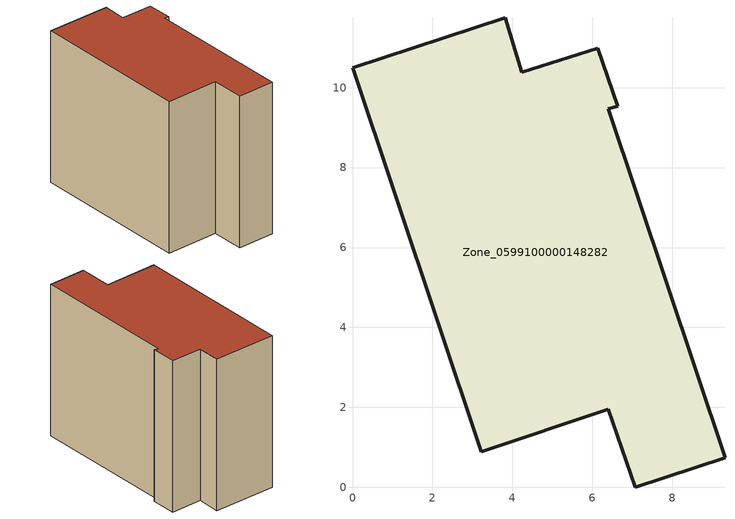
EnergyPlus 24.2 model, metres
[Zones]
Zone_0599100000148282
 floor ground (C_G): 6.14,10.99 6.64,9.53 6.4,9.47 9.32,0.74 7.07,0 6.4,1.95 3.22,0.89 0,10.5 3.82,11.75 4.24,10.38 z0
 wall outside (C_F): 6.64,9.53 6.14,10.99 4.24,10.38 3.82,11.75 0,10.5 3.22,0.89 6.4,1.95 7.07,0 9.32,0.74 6.4,9.47 6.64,9.53 z0:9.71
 roof outside (C_R): 9.32,0.74 6.4,9.47 6.64,9.53 6.14,10.99 4.24,10.38 3.82,11.75 0,10.5 3.22,0.89 6.4,1.95 7.07,0 z9.71
[BUILDING]
Pand.0599100000148282: North Axis=0; Terrain=City; Loads Convergence Tolerance Value=0.04; Temperature Convergence Tolerance Value=0.4; Solar Distribution=FullExterior; Maximum Number of Warmup Days=25; Minimum Number of Warmup Days=1
[Site:Location]
Rotterdam.The.Hague.AP_ZH_NLD Design_Conditions: Latitude=51.96; Longitude=4.45; Time Zone=1; Elevation=-4.5
[SITE:GROUNDTEMPERATURE:BUILDINGSURFACE]
18, 18, 18, 18, 18, 18, 18, 18, 18, 18, 18, 18
[MATERIAL] Thermal Absorptance=0.9; Solar Absorptance=0.7; Visible Absorptance=0.7
Name | Roughness | Thickness | Conductivity | Density | Specific Heat
G.TI.1946 | MediumSmooth | 0.15 | 1 | 540 | 1210
F.TI.1946 | Rough | 0.3 | 0.857143 | 1920 | 840
R.TI.1946 | MediumRough | 0.2 | 0.1 | 1500 | 1000
[CONSTRUCTION]
C_G: G.TI.1946
C_F: F.TI.1946
C_R: R.TI.1946
[ZONE]
Zone_0599100000148282: Type=1; Multiplier=1; Ceiling Height=Autocalculate; Volume=Autocalculate; Floor Area=autocalculate; Part of Total Floor Area=Yes
[ZONEINFILTRATION:DESIGNFLOWRATE]
Infil_Zone_0599100000148282: Zone or ZoneList or Space or SpaceList=Zone_0599100000148282; Schedule=AlwaysOn; Design Flow Rate Calculation Method=Flow/Area; Flow Rate per Floor Area=0.003; Constant Term Coefficient=1; Temperature Term Coefficient=0; Velocity Term Coefficient=0; Velocity Squared Term Coefficient=0
[HVACTEMPLATE:ZONE:IDEALLOADSAIRSYSTEM]
Zone_0599100000148282: Maximum Heating Supply Air Temperature=50; Minimum Cooling Supply Air Temperature=13; Maximum Heating Supply Air Humidity Ratio=0.0156; Minimum Cooling Supply Air Humidity Ratio=0.0077; Heating Limit=NoLimit; Cooling Limit=NoLimit; Dehumidification Control Type=ConstantSensibleHeatRatio; Cooling Sensible Heat Ratio=0.7; Dehumidification Setpoint=60; Humidification Control Type=None; Humidification Setpoint=30; Outdoor Air Method=None; Outdoor Air Flow Rate per Person=0.00944; Outdoor Air Flow Rate per Zone Floor Area=0; Outdoor Air Flow Rate per Zone=0; Demand Controlled Ventilation Type=None; Outdoor Air Economizer Type=NoEconomizer; Heat Recovery Type=None; Sensible Heat Recovery Effectiveness=0.7; Latent Heat Recovery Effectiveness=0.65
[ZONECONTROL:THERMOSTAT]
ThermostatControl_Zone_0599100000148282: Zone or ZoneList=Zone_0599100000148282; Control Type Schedule=DualSetpointControlType; Control 1=Thermostat_Zone_0599100000148282; Temperature Difference Between Cutout And Setpoint=0
[THERMOSTATSETPOINT:DUALSETPOINT]
Thermostat_Zone_0599100000148282: Heating Setpoint Temperature Schedule=HeatingSetpoint_Zone_0599100000148282; Cooling Setpoint Temperature Schedule=CoolingSetpoint_Zone_0599100000148282
[SCHEDULE:COMPACT]
HeatingSetpoint_Zone_0599100000148282: Through: 12/31, For: AllDays, Until: 24:00, 21
CoolingSetpoint_Zone_0599100000148282: Through: 12/31, For: AllDays, Until: 24:00, 24
DualSetpointControlType: Through: 12/31, For: AllDays, Until: 24:00, 4
AlwaysOn: Through: 12/31, For: AllDays, Until: 24:00, 1
